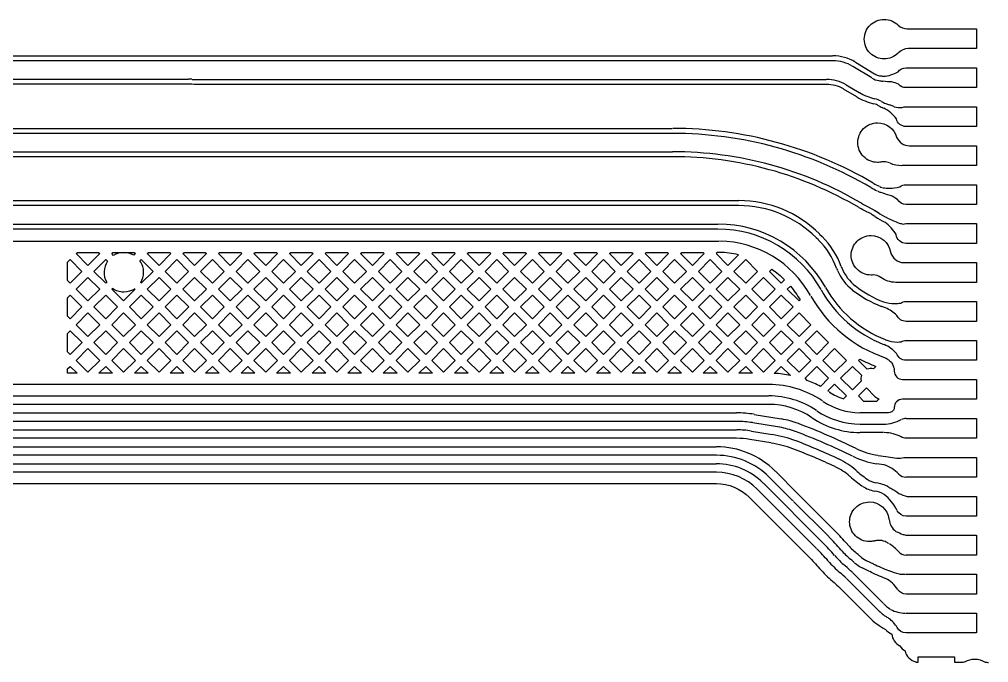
# Model space of a CAD drawing. Extents: x 3664 to 3837, y -413 to -292.
# Drawn here: x 3811.37 to 3820.09, y -331.9 to -326.12 of the extents above; entities that cross this region are included whole.
import ezdxf

# ---------------------------------------------------------------- set-up
doc = ezdxf.new("R2010")
doc.units = 0
doc.layers.add('gbr-dxf_layer0', color=7, linetype='Continuous')

msp = doc.modelspace()

# ---------------------------------------------------------------- linework, layer by layer
at = {"layer": 'gbr-dxf_layer0', "color": 4}
for p, q in [((3812.9504, -326.4491), (3818.6846, -326.4491)), ((3818.6856, -326.4941), (3812.9485, -326.4941)), ((3819.0369, -326.6483), (3818.8671, -326.545)), ((3818.8894, -326.5059), (3819.0621, -326.611)), ((3800.1691, -326.6598), (3812.8922, -326.6598)), ((3812.8932, -326.7048), (3800.1701, -326.7048)), ((3812.9445, -326.7059), (3812.9221, -326.7054)), ((3812.925, -326.6605), (3812.9444, -326.6609)), ((3812.945, -326.6609), (3818.6274, -326.6609)), ((3818.6285, -326.7059), (3812.946, -326.7059)), ((3818.8076, -326.7104), (3818.9238, -326.779)), ((3818.902, -326.8184), (3818.7829, -326.748))]:
    msp.add_line(p, q, dxfattribs=at)
at = {"layer": 'gbr-dxf_layer0', "color": 5}
for p, q in [((3807.0921, -327.1013), (3817.2432, -327.1013)), ((3817.243, -327.1463), (3807.0931, -327.1463)), ((3807.0932, -327.3106), (3817.244, -327.3106)), ((3817.2429, -327.3556), (3807.0921, -327.3556)), ((3819.0669, -327.8402), (3819.0881, -327.8538)), ((3819.0656, -327.8928), (3819.0415, -327.8773))]:
    msp.add_line(p, q, dxfattribs=at)
at = {"layer": 'gbr-dxf_layer0'}
for p, q in [((3819.3771, -327.2572), (3819.662, -327.2572)), ((3819.3445, -327.435), (3819.3107, -327.435)), ((3800.0919, -328.1144), (3817.6659, -328.1144)), ((3819.3278, -328.3072), (3819.3446, -328.3072)), ((3819.662, -328.485), (3819.2551, -328.485)), ((3811.8911, -329.3011), (3811.806, -329.3011)), ((3812.211, -329.3011), (3812.0872, -329.3011)), ((3812.5305, -329.3011), (3812.407, -329.3011)), ((3812.8502, -329.3011), (3812.7266, -329.3011)), ((3813.17, -329.3011), (3813.0463, -329.3011)), ((3813.4897, -329.3011), (3813.3661, -329.3011)), ((3813.8094, -329.3011), (3813.6857, -329.3011)), ((3814.1291, -329.3011), (3814.0054, -329.3011)), ((3814.4486, -329.3011), (3814.3252, -329.3011)), ((3814.7685, -329.3011), (3814.6448, -329.3011)), ((3815.0883, -329.3011), (3814.9645, -329.3011)), ((3815.4078, -329.3011), (3815.2843, -329.3011)), ((3815.7275, -329.3011), (3815.6039, -329.3011)), ((3816.0474, -329.3011), (3815.9237, -329.3011)), ((3816.3669, -329.3011), (3816.2432, -329.3011)), ((3816.6867, -329.3011), (3816.563, -329.3011)), ((3817.0064, -329.3011), (3816.8828, -329.3011)), ((3817.3261, -329.3011), (3817.2023, -329.3011)), ((3817.6458, -329.3011), (3817.5221, -329.3011)), ((3817.9655, -329.3011), (3817.8419, -329.3011)), ((3818.1095, -329.4027), (3800.5838, -329.4027)), ((3819.3147, -329.3572), (3819.3445, -329.3572)), ((3800.5888, -329.5048), (3818.1091, -329.5048)), ((3818.6421, -329.46), (3818.6483, -329.4638)), ((3818.1072, -329.581), (3800.5874, -329.581)), ((3800.5885, -329.6572), (3817.8192, -329.6572)), ((3817.9803, -329.6707), (3818.2226, -329.7118)), ((3817.8194, -329.7334), (3800.5871, -329.7334)), ((3818.2084, -329.7867), (3817.9661, -329.7456)), ((3818.9343, -329.7581), (3819.1419, -329.7581)), ((3800.5896, -329.8096), (3817.821, -329.8096)), ((3817.9549, -329.8211), (3818.1396, -329.8524)), ((3819.1424, -329.8343), (3818.9323, -329.8343)), ((3817.8196, -329.8858), (3800.5897, -329.8858)), ((3818.1293, -329.928), (3817.9406, -329.896)), ((3817.6391, -330.0382), (3800.5879, -330.0382)), ((3800.5893, -329.962), (3817.6368, -329.962)), ((3800.5895, -330.1144), (3817.637, -330.1144)), ((3819.0928, -330.0391), (3819.1626, -330.05)), ((3817.6375, -330.1906), (3800.5881, -330.1906)), ((3818.17, -330.1824), (3818.3745, -330.3869)), ((3818.062, -330.2903), (3818.5963, -330.8246)), ((3818.3194, -330.4396), (3818.1149, -330.2351)), ((3818.5412, -330.8772), (3818.007, -330.343)), ((3818.6492, -330.7695), (3818.3331, -330.4532)), ((3818.385, -330.3973), (3818.7043, -330.7168)), ((3818.9868, -330.9831), (3819.0517, -331.0149)), ((3819.0167, -331.0826), (3818.9518, -331.0508)), ((3819.0845, -331.4206), (3818.8081, -331.1441)), ((3818.8631, -331.0914), (3819.1396, -331.3679)), ((3819.3445, -331.4571), (3819.4334, -331.4571))]:
    msp.add_line(p, q, dxfattribs=at)
at = {"layer": 'gbr-dxf_layer0', "color": 6}
for p, q in [((3817.7408, -327.7943), (3800.06, -327.7943)), ((3817.8391, -327.7945), (3817.7438, -327.7945)), ((3800.1282, -327.9613), (3817.6537, -327.9613)), ((3817.6526, -328.0063), (3800.1285, -328.0063)), ((3818.5575, -328.1038), (3818.5376, -328.0841)), ((3818.5677, -328.0506), (3818.59, -328.0727))]:
    msp.add_line(p, q, dxfattribs=at)
at = {"layer": 'gbr-dxf_layer0', "linetype": 'Continuous'}
for points in [[(3818.9697, -326.2998, -0.414223), (3819.1475, -326.122, -0.200854), (3819.2741, -326.175, 0.181086), (3819.3557, -326.2071), (3819.662, -326.2071)], [(3819.6641, -326.2071), (3819.9795, -326.2071), (3819.9795, -326.3849), (3819.3635, -326.3849, 0.199297), (3819.2757, -326.4232)], [(3819.2733, -326.4254, -0.199117), (3819.1475, -326.4776, -0.414223), (3818.9697, -326.2998)], [(3818.9112, -327.229, -0.414223), (3819.089, -327.0512, -0.333035), (3819.2596, -327.179, 0.30556), (3819.3755, -327.2571)], [(3819.1455, -327.4012, 0.038795), (3819.1263, -327.4028, -0.052973), (3819.089, -327.4068, -0.414223), (3818.9112, -327.229)], [(3818.852, -328.2414, -0.414223), (3819.0298, -328.0636, -0.366078), (3819.2051, -328.2118, 0.345689), (3819.3266, -328.3072)], [(3819.0477, -328.4183, -0.025273), (3819.0298, -328.4192, -0.414223), (3818.852, -328.2414)], [(3819.2524, -328.485, -0.155548), (3819.1177, -328.4403, 0.148296), (3819.0486, -328.4183)], [(3812.4109, -328.542, -0.14942), (3812.3115, -328.5724, -0.154669), (3812.2091, -328.54), (3812.203, -328.5461)], [(3818.4887, -328.6073, 0.185081), (3819.1581, -329.1623, -0.101339), (3819.1757, -329.1726, 0.027824), (3819.1976, -329.1886, -0.200043), (3819.2218, -329.2193, 0.037673), (3819.2283, -329.2372)], [(3818.9166, -329.1855), (3818.9286, -329.1735, 0.030424), (3819.0741, -329.24)], [(3819.0741, -329.24), (3819.0522, -329.2619, 0.163695), (3818.9956, -329.2645), (3818.9166, -329.1855)], [(3819.2288, -329.2383, 0.016833), (3819.2326, -329.2458, -0.136543), (3819.2391, -329.2722), (3819.2391, -329.2817)], [(3818.6544, -329.4681, -0.020297), (3818.6577, -329.4704, 0.071229), (3818.7827, -329.5311), (3818.8089, -329.505), (3818.703, -329.3991), (3818.6421, -329.46)], [(3818.5901, -329.5473, -0.017459), (3818.5872, -329.5455, 0.070258), (3818.3665, -329.4416)], [(3818.9166, -329.5051), (3818.9882, -329.4335), (3819.0637, -329.509, 0.127212), (3819.102, -329.5316)], [(3819.662, -329.535), (3819.3125, -329.535, 0.407927), (3819.2391, -329.61, -0.110629), (3819.2368, -329.6207, -0.118474), (3819.2245, -329.641, -0.20148), (3819.1883, -329.6562), (3818.9322, -329.6562)], [(3819.4334, -329.885), (3819.3445, -329.885, -0.12817), (3819.3012, -329.8737, 0.119245), (3819.1496, -329.8343)], [(3819.2802, -330.2076, 0.125196), (3819.1481, -330.1249), (3819.0796, -330.1142)], [(3819.1644, -330.0503), (3819.2626, -330.0656, 0.05099), (3819.3265, -330.059)], [(3819.3285, -330.0587, -0.045473), (3819.3445, -330.0572), (3819.4334, -330.0572)], [(3798.7081, -330.5774, -0.075246), (3800.5882, -330.2927), (3817.6395, -330.2927, -0.198651), (3817.9349, -330.4151), (3818.4703, -330.9505, -0.016766), (3818.5678, -331.0552, 0.038969), (3818.6849, -331.17, -0.022423), (3818.7362, -331.2165), (3819.0136, -331.4938, 0.071019), (3819.1604, -331.6041, 0.106274), (3819.2173, -331.6442, 0.270457), (3819.2902, -331.7501, 0.125985), (3819.3362, -331.7966, 0.287204), (3819.4327, -331.8949)], [(3819.2644, -330.5349, 0.111325), (3819.149, -330.3898, 0.08342), (3819.0614, -330.3597)], [(3819.2073, -330.3345, -0.060828), (3819.2799, -330.381, 0.047255), (3819.3549, -330.4073), (3819.9795, -330.4073), (3819.9795, -330.5851), (3819.4355, -330.5851)], [(3818.8375, -330.6356, -0.414223), (3819.0153, -330.4578, -0.375381), (3819.1915, -330.6118)], [(3819.4334, -330.5851), (3819.3445, -330.5851, -0.283097), (3819.2651, -330.5363)], [(3819.0988, -330.8027, 0.06264), (3819.0613, -330.8078, -0.035366), (3819.0525, -330.8095, -0.052817), (3819.0153, -330.8134, -0.414223), (3818.8375, -330.6356)], [(3819.1921, -330.6159, 0.211492), (3819.2543, -330.7221, 0.029593), (3819.3168, -330.7488, 0.02853), (3819.3517, -330.7572), (3819.4334, -330.7572)], [(3819.1909, -330.8322, -0.013727), (3819.1572, -330.8138, 0.096383), (3819.1003, -330.8027)], [(3819.2696, -331.2439, 0.130849), (3819.1614, -331.1449, -0.026924), (3819.018, -331.0833)], [(3819.1916, -331.0748, 0.017554), (3819.2833, -331.1046, 0.035213), (3819.3232, -331.1076)], [(3819.4334, -331.2848), (3819.3445, -331.2848, -0.246385), (3819.2714, -331.2465)], [(3819.3445, -331.6349, -0.279087), (3819.2657, -331.5872, 0.101981), (3819.1901, -331.5034, -0.014931), (3819.1628, -331.4858)], [(3819.4327, -331.8967), (3819.4416, -331.8967, 0.022025), (3819.4528, -331.8981), (3819.4528, -331.85), (3819.7814, -331.85), (3819.7814, -331.8967), (3819.8482, -331.8967)], [(3819.8488, -331.8967, 0.103621), (3819.8789, -331.8904, -0.12138), (3819.9615, -331.87, -0.139884), (3820.0553, -331.8968, -0.048154), (3820.0873, -331.9011)]]:
    msp.add_lwpolyline(points, format="xyb", dxfattribs=at)
at = {"layer": 'gbr-dxf_layer0', "color": 4, "linetype": 'Continuous'}
for points in [[(3800.1688, -326.448), (3812.929, -326.448, -0.070486), (3812.9352, -326.4486), (3812.9492, -326.449)], [(3812.946, -326.4939), (3812.931, -326.4935, -0.05757), (3812.9259, -326.493), (3800.1698, -326.493)], [(3819.1417, -326.6324, 0.116302), (3819.2728, -326.5936, -0.239187), (3819.3445, -326.5572)], [(3819.4334, -326.735), (3819.3445, -326.735, -0.216604), (3819.2775, -326.7045, 0.053794), (3819.217, -326.6842, -0.019471), (3819.1372, -326.6776)], [(3819.4334, -327.0849), (3819.3446, -327.0849, -0.349886), (3819.2579, -327.0158, 0.115519), (3819.1447, -326.9197)], [(3819.23, -326.9025, 0.002817), (3819.2394, -326.9063, 0.054235), (3819.3093, -326.9144, -0.102346), (3819.3446, -326.9071), (3819.4334, -326.9071), (3819.9796, -326.9071), (3819.9796, -327.0849), (3819.4334, -327.0849)]]:
    msp.add_lwpolyline(points, format="xyb", dxfattribs=at)
msp.add_lwpolyline([(3819.3445, -326.5571), (3819.9795, -326.5571), (3819.9795, -326.7349), (3819.4363, -326.7349)], dxfattribs=at)
at = {"layer": 'gbr-dxf_layer0', "linetype": 'Continuous'}
for points in [[(3819.6641, -327.2572), (3819.9795, -327.2572), (3819.9795, -327.435), (3819.3445, -327.435)], [(3817.6686, -328.216), (3817.6481, -328.216), (3817.6378, -328.2263)], [(3817.6378, -328.2263), (3817.7439, -328.3323), (3817.8397, -328.2364)], [(3819.3446, -328.3072), (3819.9796, -328.3072), (3819.9796, -328.485), (3819.665, -328.485)], [(3812.203, -328.5461), (3812.3088, -328.652), (3812.4148, -328.546)], [(3811.806, -329.3011), (3811.806, -329.2625), (3811.8293, -329.2393), (3811.8911, -329.3011)], [(3812.0872, -329.3011), (3812.1491, -329.2392), (3812.211, -329.3011)], [(3812.407, -329.3011), (3812.4688, -329.2394), (3812.5305, -329.3011)], [(3812.7266, -329.3011), (3812.7884, -329.2393), (3812.8502, -329.3011)], [(3813.0463, -329.3011), (3813.1082, -329.2393), (3813.17, -329.3011)], [(3813.3661, -329.3011), (3813.4279, -329.2394), (3813.4897, -329.3011)], [(3813.6857, -329.3011), (3813.7475, -329.2393), (3813.8094, -329.3011)], [(3814.0054, -329.3011), (3814.0673, -329.2393), (3814.1291, -329.3011)], [(3814.3252, -329.3011), (3814.3869, -329.2394), (3814.4486, -329.3011)], [(3814.6448, -329.3011), (3814.7067, -329.2392), (3814.7685, -329.3011)], [(3814.9645, -329.3011), (3815.0264, -329.2393), (3815.0883, -329.3011)], [(3815.2843, -329.3011), (3815.346, -329.2394), (3815.4078, -329.3011)], [(3815.6039, -329.3011), (3815.6657, -329.2393), (3815.7275, -329.3011)], [(3815.9237, -329.3011), (3815.9855, -329.2392), (3816.0474, -329.3011)], [(3816.2432, -329.3011), (3816.3051, -329.2393), (3816.3669, -329.3011)], [(3816.563, -329.3011), (3816.6248, -329.2393), (3816.6867, -329.3011)], [(3816.8828, -329.3011), (3816.9446, -329.2393), (3817.0064, -329.3011)], [(3817.2023, -329.3011), (3817.2642, -329.2392), (3817.3261, -329.3011)], [(3817.5221, -329.3011), (3817.5839, -329.2393), (3817.6458, -329.3011)], [(3817.8419, -329.3011), (3817.9037, -329.2393), (3817.9655, -329.3011)], [(3818.1601, -329.3025), (3818.2232, -329.2393), (3818.3049, -329.321)], [(3819.3445, -329.3572), (3819.9795, -329.3572), (3819.9795, -329.535), (3819.6641, -329.535)], [(3819.102, -329.5316), (3819.079, -329.5546), (3818.9662, -329.5546), (3818.9166, -329.5051)], [(3819.3446, -329.7072), (3819.9796, -329.7072), (3819.9796, -329.885), (3819.4355, -329.885)], [(3819.4364, -330.0573), (3819.9795, -330.0573), (3819.9795, -330.2351), (3819.3445, -330.2351)], [(3819.4355, -330.7573), (3819.9795, -330.7573), (3819.9795, -330.9351), (3819.3445, -330.9351)], [(3819.3446, -331.107), (3819.9796, -331.107), (3819.9796, -331.2848), (3819.4355, -331.2848)], [(3819.4355, -331.4571), (3819.9795, -331.4571), (3819.9795, -331.6349), (3819.3445, -331.6349)]]:
    msp.add_lwpolyline(points, dxfattribs=at)
at = {"layer": 'gbr-dxf_layer0', "color": 5, "linetype": 'Continuous'}
for points in [[(3819.3445, -327.785, -0.267483), (3819.2676, -327.7406, 0.052489), (3819.2033, -327.703, -0.036883), (3819.1177, -327.6766)], [(3819.1952, -327.6393, 0.066719), (3819.2888, -327.6268, -0.17097), (3819.3445, -327.6072), (3819.4334, -327.6072)], [(3819.0407, -327.8768, 0.030573), (3818.996, -327.8526, -0.061683), (3818.9913, -327.8497, -0.021552), (3818.9243, -327.8143)], [(3818.9453, -327.7744, 0.023701), (3819.0153, -327.8113, -0.060789), (3819.0198, -327.8141, -0.028336), (3819.0656, -327.8393)], [(3819.4334, -328.135), (3819.3445, -328.135, -0.382029), (3819.2562, -328.056, 0.109213), (3819.1545, -327.9451)], [(3819.1735, -327.9035, 0.028394), (3819.2823, -327.9528, 0.028115), (3819.3206, -327.9605, -0.068218), (3819.3445, -327.9572)]]:
    msp.add_lwpolyline(points, format="xyb", dxfattribs=at)
for points in [[(3819.4355, -327.6072), (3819.9795, -327.6072), (3819.9795, -327.785), (3819.3445, -327.785)], [(3819.3445, -327.9572), (3819.9795, -327.9572), (3819.9795, -328.135), (3819.4355, -328.135)]]:
    msp.add_lwpolyline(points, dxfattribs=at)
at = {"layer": 'gbr-dxf_layer0', "color": 6, "linetype": 'Continuous'}
for points in [[(3800.0611, -327.7493), (3817.7415, -327.7493, -0.060323), (3817.7469, -327.7495), (3817.8406, -327.7495)], [(3818.8904, -328.5171, 0.075458), (3819.1424, -328.6599, 0.073639), (3819.2428, -328.6751)], [(3819.4334, -328.835), (3819.3445, -328.835, -0.300315), (3819.2627, -328.7811, 0.089353), (3819.1597, -328.7142, -0.008787), (3819.1265, -328.7022)], [(3819.2438, -328.6751, 0.038574), (3819.297, -328.671, -0.141807), (3819.3445, -328.6572), (3819.4334, -328.6572), (3819.9795, -328.6572), (3819.9795, -328.835), (3819.4334, -328.835)], [(3819.3445, -329.185, -0.325649), (3819.2599, -329.1233, 0.113114), (3819.1488, -329.0443)], [(3819.1587, -328.9999, -0.004473), (3819.164, -329.002, 0.087262), (3819.2681, -329.0206)], [(3819.2691, -329.0206, 0.025729), (3819.3003, -329.019, -0.130989), (3819.3446, -329.0072), (3819.4334, -329.0072)]]:
    msp.add_lwpolyline(points, format="xyb", dxfattribs=at)
at = {"layer": 'gbr-dxf_layer0', "linetype": 'Continuous'}
for points in [[(3811.806, -328.4689), (3811.806, -328.3034), (3811.8293, -328.2802), (3811.9353, -328.3862), (3811.8293, -328.4922)], [(3811.8832, -328.2263), (3811.8934, -328.216), (3812.0849, -328.216), (3812.0952, -328.2263), (3811.9892, -328.3323)], [(3812.5227, -328.2264), (3812.533, -328.216), (3812.7243, -328.216), (3812.7345, -328.2263), (3812.6286, -328.3323)], [(3812.6824, -328.3861), (3812.7884, -328.2802), (3812.8944, -328.3862), (3812.7884, -328.4922)], [(3812.8423, -328.2263), (3812.8525, -328.216), (3813.044, -328.216), (3813.0543, -328.2263), (3812.9483, -328.3323)], [(3813.0022, -328.3862), (3813.1082, -328.2802), (3813.2142, -328.3862), (3813.1082, -328.4922)], [(3813.1621, -328.2263), (3813.1723, -328.216), (3813.3635, -328.216), (3813.3739, -328.2265), (3813.2681, -328.3323)], [(3813.322, -328.3862), (3813.4278, -328.2803), (3813.5337, -328.3862), (3813.4278, -328.4921)], [(3813.4817, -328.2265), (3813.4921, -328.216), (3813.6835, -328.216), (3813.6937, -328.2263), (3813.5876, -328.3323)], [(3813.6415, -328.3862), (3813.7475, -328.2801), (3813.8536, -328.3861), (3813.7475, -328.4922)], [(3813.8014, -328.2263), (3813.8116, -328.216), (3814.0032, -328.216), (3814.0134, -328.2263), (3813.9074, -328.3323)], [(3813.9613, -328.3861), (3814.0673, -328.2802), (3814.1733, -328.3862), (3814.0673, -328.4922)], [(3814.1212, -328.2263), (3814.1314, -328.216), (3814.3227, -328.216), (3814.3331, -328.2264), (3814.2272, -328.3323)], [(3814.2811, -328.3862), (3814.3869, -328.2803), (3814.4928, -328.3862), (3814.387, -328.4921)], [(3814.4408, -328.2264), (3814.4512, -328.216), (3814.6424, -328.216), (3814.6527, -328.2263), (3814.5467, -328.3323)], [(3814.6006, -328.3862), (3814.7066, -328.2802), (3814.8126, -328.3862), (3814.7066, -328.4922)], [(3814.7605, -328.2263), (3814.7707, -328.216), (3814.9623, -328.216), (3814.9726, -328.2263), (3814.8665, -328.3323)], [(3814.9204, -328.3862), (3815.0264, -328.2801), (3815.1325, -328.3861), (3815.0264, -328.4922)], [(3815.0803, -328.2263), (3815.0905, -328.216), (3815.2818, -328.216), (3815.2922, -328.2264), (3815.1863, -328.3323)], [(3815.2402, -328.3861), (3815.3461, -328.2803), (3815.452, -328.3862), (3815.3461, -328.492)], [(3815.4, -328.2264), (3815.4103, -328.216), (3815.6016, -328.216), (3815.6118, -328.2263), (3815.5058, -328.3323)], [(3815.5597, -328.3862), (3815.6657, -328.2802), (3815.7717, -328.3862), (3815.6657, -328.4922)], [(3815.7196, -328.2263), (3815.7298, -328.216), (3815.9213, -328.216), (3815.9316, -328.2263), (3815.8256, -328.3323)], [(3815.8795, -328.3862), (3815.9855, -328.2802), (3816.0915, -328.3862), (3815.9855, -328.4922)], [(3816.0393, -328.2263), (3816.0496, -328.216), (3816.241, -328.216), (3816.2513, -328.2264), (3816.1454, -328.3323)], [(3816.1992, -328.3862), (3816.3052, -328.2803), (3816.4111, -328.3861), (3816.3051, -328.4921)], [(3816.3591, -328.2264), (3816.3694, -328.216), (3816.5607, -328.216), (3816.571, -328.2263), (3816.465, -328.3323)], [(3816.5188, -328.3861), (3816.6248, -328.2802), (3816.7308, -328.3862), (3816.6249, -328.4922)], [(3816.6787, -328.2263), (3816.689, -328.216), (3816.8805, -328.216), (3816.8907, -328.2263), (3816.7847, -328.3323)], [(3816.8386, -328.3862), (3816.9446, -328.2802), (3817.0505, -328.3861), (3816.9445, -328.4921)], [(3816.9985, -328.2263), (3817.0087, -328.216), (3817.1999, -328.216), (3817.2102, -328.2263), (3817.1044, -328.3322)], [(3817.1582, -328.3861), (3817.2641, -328.2802), (3817.3701, -328.3862), (3817.2643, -328.4921)], [(3817.318, -328.2263), (3817.3283, -328.216), (3817.5199, -328.216), (3817.5301, -328.2263), (3817.424, -328.3323)], [(3817.4779, -328.3862), (3817.584, -328.2801), (3817.69, -328.3861), (3817.5839, -328.4922)], [(3817.7977, -328.3861), (3817.9036, -328.2803), (3818.0095, -328.3862), (3817.9036, -328.492)], [(3811.8832, -328.5461), (3811.9892, -328.4401), (3812.0952, -328.5461), (3811.9892, -328.6521)], [(3812.5226, -328.546), (3812.6286, -328.44), (3812.7346, -328.546), (3812.6286, -328.652)], [(3812.8423, -328.546), (3812.9483, -328.4401), (3813.0543, -328.5461), (3812.9483, -328.6521)], [(3813.1621, -328.5461), (3813.2681, -328.4401), (3813.374, -328.546), (3813.268, -328.652)], [(3813.4817, -328.546), (3813.5876, -328.4401), (3813.6936, -328.5461), (3813.5877, -328.652)], [(3813.8014, -328.5461), (3813.9074, -328.44), (3814.0135, -328.546), (3813.9074, -328.6521)], [(3814.1212, -328.546), (3814.2272, -328.4401), (3814.3331, -328.5459), (3814.2271, -328.6519)], [(3814.4408, -328.5459), (3814.5467, -328.4401), (3814.6527, -328.5461), (3814.5469, -328.652)], [(3814.7605, -328.5461), (3814.8665, -328.4401), (3814.9725, -328.5461), (3814.8665, -328.6521)], [(3815.0802, -328.5461), (3815.1863, -328.44), (3815.2922, -328.5459), (3815.1861, -328.652)], [(3815.4, -328.5459), (3815.5058, -328.4401), (3815.6119, -328.5461), (3815.506, -328.6519)], [(3815.7196, -328.5461), (3815.8256, -328.4401), (3815.9316, -328.5461), (3815.8256, -328.6521)], [(3816.0394, -328.5461), (3816.1454, -328.4401), (3816.2512, -328.546), (3816.1453, -328.652)], [(3816.359, -328.546), (3816.465, -328.44), (3816.571, -328.546), (3816.465, -328.652)], [(3816.6787, -328.546), (3816.7847, -328.4401), (3816.8906, -328.5459), (3816.7846, -328.6519)], [(3816.9984, -328.5459), (3817.1044, -328.44), (3817.2104, -328.546), (3817.1044, -328.652)], [(3817.3181, -328.546), (3817.424, -328.4401), (3817.53, -328.5461), (3817.4241, -328.652)], [(3817.6378, -328.5461), (3817.7439, -328.44), (3817.8497, -328.5459), (3817.7437, -328.652)], [(3817.9575, -328.5459), (3818.0634, -328.4401), (3818.1694, -328.5461), (3818.0635, -328.6519)], [(3811.806, -328.7884), (3811.806, -328.6232), (3811.8293, -328.5999), (3811.9353, -328.706), (3811.8295, -328.8118)], [(3812.0431, -328.706), (3812.1491, -328.6), (3812.255, -328.7059), (3812.149, -328.8118)], [(3812.3627, -328.7059), (3812.4687, -328.5999), (3812.5747, -328.7059), (3812.4687, -328.8119)], [(3812.6825, -328.7059), (3812.7884, -328.5999), (3812.8945, -328.7059), (3812.7885, -328.8119)], [(3813.0022, -328.7059), (3813.1082, -328.5999), (3813.2141, -328.7058), (3813.1081, -328.8118)], [(3813.3219, -328.7058), (3813.4278, -328.5998), (3813.5339, -328.7059), (3813.4279, -328.8118)], [(3813.6416, -328.7059), (3813.7475, -328.6), (3813.8535, -328.706), (3813.7476, -328.8119)], [(3813.9612, -328.706), (3814.0673, -328.5999), (3814.1732, -328.7058), (3814.0671, -328.8119)], [(3814.281, -328.7058), (3814.387, -328.5998), (3814.493, -328.7058), (3814.387, -328.8118)], [(3814.6007, -328.7058), (3814.7066, -328.6), (3814.8126, -328.706), (3814.7068, -328.8118)], [(3814.9204, -328.706), (3815.0264, -328.6), (3815.1322, -328.7059), (3815.0263, -328.8119)], [(3815.24, -328.7059), (3815.3461, -328.5998), (3815.4521, -328.7058), (3815.346, -328.8119)], [(3815.5599, -328.7058), (3815.6657, -328.5999), (3815.7717, -328.706), (3815.6659, -328.8118)], [(3815.8795, -328.706), (3815.9855, -328.6), (3816.0914, -328.7059), (3815.9854, -328.8118)], [(3816.1991, -328.7059), (3816.3051, -328.5999), (3816.4111, -328.7059), (3816.3052, -328.8119)], [(3816.5189, -328.7059), (3816.6249, -328.5999), (3816.7307, -328.7058), (3816.6248, -328.8118)], [(3816.8385, -328.7058), (3816.9445, -328.5998), (3817.0505, -328.7058), (3816.9445, -328.8118)], [(3817.1583, -328.7058), (3817.2643, -328.5998), (3817.3703, -328.7059), (3817.2643, -328.8118)], [(3817.478, -328.7059), (3817.5839, -328.6), (3817.6898, -328.7059), (3817.5839, -328.8117)], [(3817.7975, -328.7059), (3817.9036, -328.5998), (3818.0096, -328.7058), (3817.9036, -328.8119)], [(3818.1174, -328.7058), (3818.2233, -328.5999), (3818.3293, -328.706), (3818.2234, -328.8118)], [(3811.8833, -328.8657), (3811.9892, -328.7598), (3812.0951, -328.8657), (3811.9892, -328.9716)], [(3812.2029, -328.8657), (3812.3088, -328.7597), (3812.4149, -328.8658), (3812.3089, -328.9717)], [(3812.5226, -328.8658), (3812.6286, -328.7598), (3812.7346, -328.8658), (3812.6286, -328.9718)], [(3812.8424, -328.8658), (3812.9483, -328.7598), (3813.0542, -328.8657), (3812.9483, -328.9717)], [(3813.162, -328.8657), (3813.268, -328.7597), (3813.374, -328.8657), (3813.268, -328.9717)], [(3813.4817, -328.8657), (3813.5877, -328.7597), (3813.6937, -328.8657), (3813.5878, -328.9717)], [(3813.8015, -328.8658), (3813.9074, -328.7599), (3814.0133, -328.8658), (3813.9074, -328.9716)], [(3814.121, -328.8658), (3814.2271, -328.7597), (3814.3331, -328.8657), (3814.227, -328.9718)], [(3814.4409, -328.8657), (3814.5469, -328.7597), (3814.6529, -328.8657), (3814.5469, -328.9717)], [(3814.7606, -328.8657), (3814.8665, -328.7599), (3814.9724, -328.8658), (3814.8665, -328.9716)], [(3815.0801, -328.8658), (3815.1861, -328.7598), (3815.2921, -328.8658), (3815.1862, -328.9718)], [(3815.3999, -328.8658), (3815.506, -328.7597), (3815.612, -328.8657), (3815.5059, -328.9718)], [(3815.7198, -328.8657), (3815.8256, -328.7598), (3815.9315, -328.8657), (3815.8257, -328.9716)], [(3816.0393, -328.8657), (3816.1453, -328.7597), (3816.2513, -328.8658), (3816.1453, -328.9717)], [(3816.359, -328.8658), (3816.465, -328.7598), (3816.5709, -328.8656), (3816.4649, -328.9716)], [(3816.6787, -328.8656), (3816.7846, -328.7597), (3816.8906, -328.8657), (3816.7847, -328.9717)], [(3816.9984, -328.8657), (3817.1044, -328.7597), (3817.2104, -328.8657), (3817.1044, -328.9717)], [(3817.3182, -328.8657), (3817.4241, -328.7597), (3817.53, -328.8656), (3817.424, -328.9716)], [(3817.6378, -328.8656), (3817.7437, -328.7598), (3817.8497, -328.8658), (3817.7438, -328.9716)], [(3817.9574, -328.8658), (3818.0635, -328.7597), (3818.1695, -328.8657), (3818.0634, -328.9718)], [(3818.2773, -328.8657), (3818.3832, -328.7598), (3818.4891, -328.8658), (3818.3833, -328.9717)], [(3811.806, -329.1083), (3811.806, -328.943), (3811.8295, -328.9196), (3811.9354, -329.0255), (3811.8293, -329.1316)], [(3812.0431, -329.0255), (3812.149, -328.9196), (3812.255, -329.0256), (3812.1491, -329.1315)], [(3812.3628, -329.0256), (3812.4687, -328.9196), (3812.5748, -329.0256), (3812.4688, -329.1316)], [(3812.6825, -329.0256), (3812.7885, -328.9197), (3812.8944, -329.0255), (3812.7884, -329.1315)], [(3813.0021, -329.0255), (3813.1081, -328.9196), (3813.2141, -329.0256), (3813.1082, -329.1316)], [(3813.3219, -329.0256), (3813.4279, -328.9196), (3813.5339, -329.0256), (3813.4279, -329.1316)], [(3813.6416, -329.0256), (3813.7476, -328.9196), (3813.8535, -329.0255), (3813.7475, -329.1315)], [(3813.9613, -329.0255), (3814.0671, -328.9197), (3814.1731, -329.0257), (3814.0673, -329.1315)], [(3814.2809, -329.0257), (3814.387, -328.9196), (3814.493, -329.0256), (3814.3869, -329.1317)], [(3814.6008, -329.0256), (3814.7068, -328.9196), (3814.8126, -329.0255), (3814.7067, -329.1315)], [(3814.9204, -329.0255), (3815.0263, -328.9196), (3815.1323, -329.0256), (3815.0264, -329.1315)], [(3815.24, -329.0256), (3815.346, -328.9197), (3815.452, -329.0257), (3815.346, -329.1317)], [(3815.5598, -329.0257), (3815.6659, -328.9196), (3815.7718, -329.0255), (3815.6657, -329.1316)], [(3815.8795, -329.0255), (3815.9854, -328.9196), (3816.0914, -329.0256), (3815.9855, -329.1315)], [(3816.1992, -329.0256), (3816.3052, -328.9196), (3816.411, -329.0255), (3816.3051, -329.1315)], [(3816.5188, -329.0255), (3816.6248, -328.9195), (3816.7308, -329.0255), (3816.6248, -329.1315)], [(3816.8386, -329.0255), (3816.9445, -328.9196), (3817.0505, -329.0256), (3816.9446, -329.1316)], [(3817.1583, -329.0256), (3817.2643, -328.9196), (3817.3702, -329.0255), (3817.2642, -329.1315)], [(3817.4779, -329.0255), (3817.5839, -328.9195), (3817.6899, -329.0255), (3817.5839, -329.1315)], [(3817.7977, -329.0255), (3817.9036, -328.9197), (3818.0096, -329.0257), (3817.9037, -329.1315)], [(3818.1173, -329.0257), (3818.2234, -328.9196), (3818.3294, -329.0255), (3818.2233, -329.1316)], [(3818.4371, -329.0256), (3818.543, -328.9197), (3818.6489, -329.0256), (3818.5431, -329.1315)], [(3811.8831, -329.1854), (3811.9892, -329.0793), (3812.0952, -329.1854), (3811.9892, -329.2914)], [(3812.203, -329.1854), (3812.3089, -329.0795), (3812.4149, -329.1855), (3812.309, -329.2914)], [(3812.5226, -329.1855), (3812.6286, -329.0795), (3812.7345, -329.1854), (3812.6285, -329.2914)], [(3812.8423, -329.1854), (3812.9483, -329.0794), (3813.0543, -329.1854), (3812.9483, -329.2914)], [(3813.162, -329.1854), (3813.268, -329.0795), (3813.374, -329.1855), (3813.268, -329.2914)], [(3813.4818, -329.1855), (3813.5878, -329.0795), (3813.6936, -329.1854), (3813.5877, -329.2914)], [(3813.8014, -329.1854), (3813.9074, -329.0794), (3814.0134, -329.1854), (3813.9074, -329.2914)], [(3814.1212, -329.1854), (3814.227, -329.0795), (3814.333, -329.1856), (3814.2272, -329.2914)], [(3814.4408, -329.1856), (3814.5469, -329.0795), (3814.6528, -329.1854), (3814.5467, -329.2914)], [(3814.7605, -329.1854), (3814.8665, -329.0794), (3814.9725, -329.1854), (3814.8665, -329.2914)], [(3815.0803, -329.1854), (3815.1862, -329.0795), (3815.2922, -329.1855), (3815.1863, -329.2914)], [(3815.3999, -329.1855), (3815.5059, -329.0795), (3815.6118, -329.1854), (3815.5058, -329.2914)], [(3815.7196, -329.1854), (3815.8257, -329.0793), (3815.9317, -329.1854), (3815.8256, -329.2914)], [(3816.0394, -329.1854), (3816.1453, -329.0795), (3816.2512, -329.1854), (3816.1453, -329.2912)], [(3816.3589, -329.1854), (3816.4649, -329.0794), (3816.5709, -329.1854), (3816.4649, -329.2914)], [(3816.6787, -329.1854), (3816.7847, -329.0794), (3816.8907, -329.1854), (3816.7847, -329.2914)], [(3816.9985, -329.1854), (3817.1044, -329.0795), (3817.2103, -329.1854), (3817.1043, -329.2913)], [(3817.3181, -329.1854), (3817.424, -329.0794), (3817.5301, -329.1854), (3817.4241, -329.2914)], [(3817.6378, -329.1854), (3817.7438, -329.0794), (3817.8498, -329.1854), (3817.7438, -329.2914)], [(3817.9576, -329.1854), (3818.0634, -329.0795), (3818.1694, -329.1855), (3818.0635, -329.2913)], [(3818.2771, -329.1855), (3818.3833, -329.0794), (3818.4892, -329.1854), (3818.3831, -329.2914)], [(3818.597, -329.1854), (3818.7028, -329.0795), (3818.8088, -329.1855), (3818.703, -329.2914)]]:
    msp.add_lwpolyline(points, close=True, dxfattribs=at)
for points in [[(3812.0431, -328.3862), (3812.1491, -328.2802), (3812.1641, -328.2952, 0.287002), (3812.1576, -328.4837), (3812.1491, -328.4922)], [(3812.2029, -328.2263), (3812.2132, -328.216), (3812.4046, -328.216), (3812.4149, -328.2264), (3812.4006, -328.2407, 0.274161), (3812.2192, -328.2426)], [(3812.4568, -328.2922), (3812.4688, -328.2803), (3812.5747, -328.3861), (3812.4687, -328.4921), (3812.4635, -328.4869, 0.137279), (3812.4893, -328.3946, 0.154665)], [(3818.1172, -328.3862), (3818.1372, -328.3663, -0.044274), (3818.2531, -328.4623), (3818.2233, -328.4922)], [(3818.2771, -328.5461), (3818.3049, -328.5183, -0.044756), (3818.3923, -328.6429), (3818.3832, -328.6521)], [(3818.437, -329.3453), (3818.5431, -329.2392), (3818.6491, -329.3453), (3818.5747, -329.4197, 0.033296), (3818.4571, -329.3654)], [(3818.7568, -329.3453), (3818.8627, -329.2394), (3818.9432, -329.3199, 0.149089), (3818.9423, -329.3717), (3818.8628, -329.4512)]]:
    msp.add_lwpolyline(points, format="xyb", close=True, dxfattribs=at)
at = {"layer": 'gbr-dxf_layer0', "color": 6, "linetype": 'Continuous'}
msp.add_lwpolyline([(3819.4364, -329.0072), (3819.9795, -329.0072), (3819.9795, -329.185), (3819.3445, -329.185)], dxfattribs=at)
at = {"layer": 'gbr-dxf_layer0', "color": 4}
for centre, radius, start, end in [((3818.6861, -326.8408), 0.3918, 58.92637, 89.99881), ((3818.6861, -326.8408), 0.3468, 58.74554, 89.83348), ((3819.1275, -326.5043), 0.1252, 239.4341, 260.2503), ((3819.2627, -325.6547), 0.9855, 260.92519, 262.82699), ((3812.8894, -327.758), 1.0982, 88.22481, 89.79458), ((3812.8893, -327.758), 1.0532, 88.32776, 89.73769), ((3818.6289, -327.0087), 0.3478, 59.43253, 89.99982), ((3818.6289, -327.0087), 0.3029, 59.83024, 89.80565), ((3819.1275, -326.5043), 0.1702, 238.52068, 260.72621), ((3819.2628, -325.6547), 1.0305, 260.98025, 262.87263), ((3819.1769, -326.3542), 0.4944, 239.36094, 256.62731), ((3819.1769, -326.3542), 0.5394, 239.49193, 256.76006), ((3819.0136, -327.0489), 0.1742, 60.18772, 76.43525), ((3819.0136, -327.0489), 0.2192, 60.52429, 76.78403), ((3819.297, -326.554), 0.396, 240.38178, 247.14366), ((3819.297, -326.554), 0.351, 240.19719, 247.46457), ((3819.297, -326.554), 0.351, 247.51237, 252.85362), ((3819.0611, -327.3172), 0.4477, 67.98761, 72.53099)]:
    msp.add_arc(centre, radius, start, end, dxfattribs=at)
at = {"layer": 'gbr-dxf_layer0', "color": 5}
for centre, radius, start, end in [((3817.2445, -330.6608), 3.5145, 59.49047, 89.99993), ((3817.2445, -330.6608), 3.5595, 59.51069, 89.96905), ((3817.2443, -330.6608), 3.3501, 59.52579, 89.98016), ((3817.2443, -330.6608), 3.3051, 59.48954, 89.99878), ((3819.3702, -327.0545), 0.6267, 239.45002, 244.76978), ((3819.3702, -327.0545), 0.6717, 239.55463, 244.87673), ((3819.3399, -327.11), 0.6085, 245.83504, 248.30192), ((3819.3399, -327.11), 0.5635, 245.72108, 248.25727), ((3819.1951, -327.2835), 0.3558, 260.3968, 269.83954), ((3819.6617, -326.9697), 1.0537, 237.14915, 242.3215), ((3819.6617, -326.9697), 1.0987, 237.26159, 242.21794)]:
    msp.add_arc(centre, radius, start, end, dxfattribs=at)
at = {"layer": 'gbr-dxf_layer0'}
for centre, radius, start, end in [((3819.1466, -327.5262), 0.125, 66.74059, 90.00769), ((3819.3108, -327.1443), 0.2906, 247.19103, 269.28813), ((3817.6537, -329.0681), 0.9539, 29.15121, 89.0485), ((3817.6537, -329.0681), 0.8523, 77.39071, 88.87095), ((3819.137, -328.1998), 0.4458, 200.69485, 203.28081), ((3819.137, -328.1998), 0.4008, 200.86261, 203.43734), ((3818.109, -330.2749), 0.9738, 78.39057, 86.98873), ((3819.3141, -329.2822), 0.075, 180, 270.00191), ((3818.109, -330.2749), 0.8722, 72.93474, 89.86188), ((3818.1092, -330.2749), 0.7701, 56.02451, 89.85815), ((3818.1092, -330.2749), 0.6939, 55.81208, 90.00069), ((3818.6239, -329.5089), 0.0508, 232.12984, 238.42464), ((3818.9325, -329.064), 0.5921, 235.96439, 269.69712), ((3817.8212, -330.6026), 0.9454, 80.40243, 90.00081), ((3818.9323, -329.0641), 0.6939, 235.77708, 270.00054), ((3817.8212, -330.6026), 0.8692, 80.49698, 89.85036), ((3818.0848, -330.5318), 0.8314, 69.42779, 80.3554), ((3816.2305, -335.4404), 6.0786, 64.00236, 69.30656), ((3818.9323, -329.0641), 0.7701, 235.99145, 269.8494), ((3819.1438, -329.425), 0.333, 270.0054, 298.41187), ((3819.3445, -329.7961), 0.0889, 90.00095, 116.97224), ((3817.8206, -330.6026), 0.793, 80.35682, 89.86021), ((3817.9286, -331.1075), 1.2728, 70.4595, 80.33779), ((3818.0848, -330.5318), 0.7552, 69.54479, 80.4624), ((3816.2305, -335.4404), 6.0024, 63.97645, 69.32133), ((3817.8205, -330.6026), 0.7168, 80.46865, 89.96356), ((3817.9286, -331.1075), 1.1966, 70.53434, 80.22207), ((3816.2312, -335.4405), 5.9258, 64.94577, 68.98138), ((3817.6393, -330.7111), 0.7491, 45.02538, 89.89058), ((3817.6393, -330.7111), 0.6729, 45.15773, 89.85331), ((3816.2312, -335.4405), 5.8496, 64.96094, 68.99655), ((3819.1957, -329.3671), 0.6798, 243.97863, 261.16731), ((3817.639, -330.711), 0.5967, 45.00383, 90.00034), ((3818.4703, -330.6509), 0.6387, 48.65804, 64.80766), ((3819.1957, -329.3671), 0.756, 244.19057, 261.0505), ((3817.639, -330.711), 0.5205, 45.17383, 89.75539), ((3818.4703, -330.6509), 0.5625, 48.81655, 64.95746), ((3819.6523, -329.311), 1.1481, 228.62836, 235.02831), ((3819.3445, -330.1461), 0.0889, 224.36828, 269.98337), ((3819.6523, -329.311), 1.2243, 228.54469, 235.1626), ((3819.1041, -330.0984), 0.1886, 235.20689, 260.76242), ((3819.0156, -330.6353), 0.3556, 61.06741, 80.312), ((3819.1041, -330.0984), 0.2648, 235.86765, 260.40331), ((3819.3278, -330.0826), 0.2792, 240.29311, 244.12985), ((3817.3298, -331.4421), 1.4086, 44.70836, 45.29164), ((3817.3297, -331.442), 1.4848, 44.81438, 45.2238), ((3816.9589, -332.4601), 2.4667, 41.11889, 44.92665), ((3816.9589, -332.4601), 2.3905, 41.15855, 44.96578), ((3816.9571, -332.4583), 2.238, 41.09863, 44.90264), ((3816.9571, -332.4582), 2.3142, 41.05505, 44.86119), ((3819.3621, -330.3623), 0.7994, 221.11548, 229.81804), ((3819.362, -330.3623), 0.7232, 221.24402, 229.94011), ((3819.035, -331.1066), 0.3157, 40.08502, 59.39188), ((3819.3446, -330.8461), 0.0889, 220.49911, 269.98503), ((3819.3615, -330.3619), 0.952, 221.15417, 230.01391), ((3819.3615, -330.3619), 0.8758, 221.25754, 229.83298), ((3818.1925, -331.7666), 1.0281, 48.04018, 50.40153), ((3818.1924, -331.7665), 1.1043, 48.18932, 50.31272), ((3819.0897, -330.7701), 0.2365, 227.8312, 243.83397), ((3818.1911, -331.7653), 0.9518, 45.18998, 50.33348), ((3819.0897, -330.7701), 0.3127, 228.38359, 243.51643), ((3819.662, -329.7823), 1.3754, 243.73041, 249.84601), ((3818.1911, -331.7654), 0.8756, 45.29519, 50.15275), ((3819.3247, -330.8225), 0.285, 269.97429, 272.87002), ((3819.4728, -331.0345), 0.5476, 225.00932, 235.08668), ((3819.4729, -331.0345), 0.4714, 225.19516, 234.97789), ((3819.3402, -331.1776), 0.2795, 241.37466, 269.74368)]:
    msp.add_arc(centre, radius, start, end, dxfattribs=at)
at = {"layer": 'gbr-dxf_layer0', "color": 6}
for centre, radius, start, end in [((3817.8406, -328.7777), 1.0281, 45.1149, 89.91435), ((3817.8406, -328.7777), 0.9831, 44.99171, 89.9998), ((3817.6535, -329.0681), 1.0618, 29.20757, 89.99428), ((3817.6535, -329.0681), 1.1068, 29.14183, 89.9375), ((3818.0595, -328.602), 0.7044, 20.43472, 44.9239), ((3818.0595, -328.602), 0.7494, 20.34331, 44.82614), ((3819.1379, -328.202), 0.4458, 203.12009, 231.8396), ((3819.1379, -328.202), 0.4008, 203.28695, 231.5408), ((3819.5474, -328.0118), 1.1068, 209.15797, 248.5179), ((3819.5475, -328.0118), 1.0618, 209.22291, 248.41758), ((3819.4872, -327.7581), 1.0105, 231.94445, 248.9738)]:
    msp.add_arc(centre, radius, start, end, dxfattribs=at)

doc.saveas('drawing.dxf')
